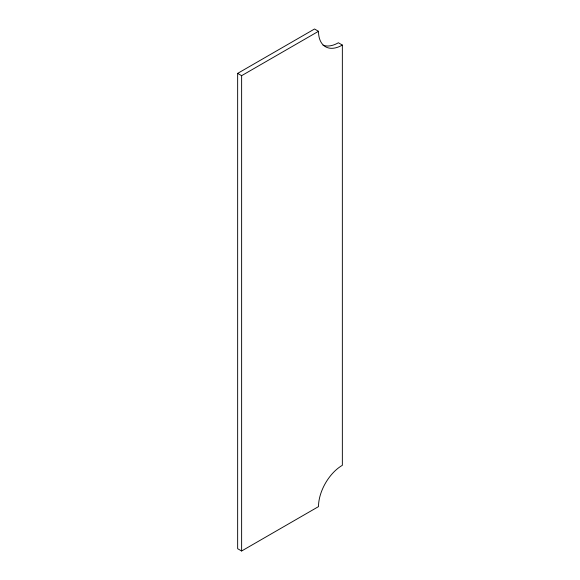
<?xml version="1.0" encoding="UTF-8"?>
<svg xmlns="http://www.w3.org/2000/svg" width="580" height="580" viewBox="0 0 580 580"><rect width="100%" height="100%" fill="white"/><g stroke="black" fill="none" stroke-linecap="round" stroke-linejoin="round"><path stroke-width="0.87" d="M237.648 73.385L314.527 29L318.5 31.298A33.727 19.473 -60 0 0 342.352 45.066L342.352 465.312A33.727 19.473 -60 0 0 318.5 506.615L241.628 551L237.648 548.702L237.648 73.385L241.628 75.675L318.5 31.298M342.352 45.066L338.372 42.768A33.727 19.473 -60 0 1 323.024 45.167M241.628 75.675L241.628 551"/></g></svg>
